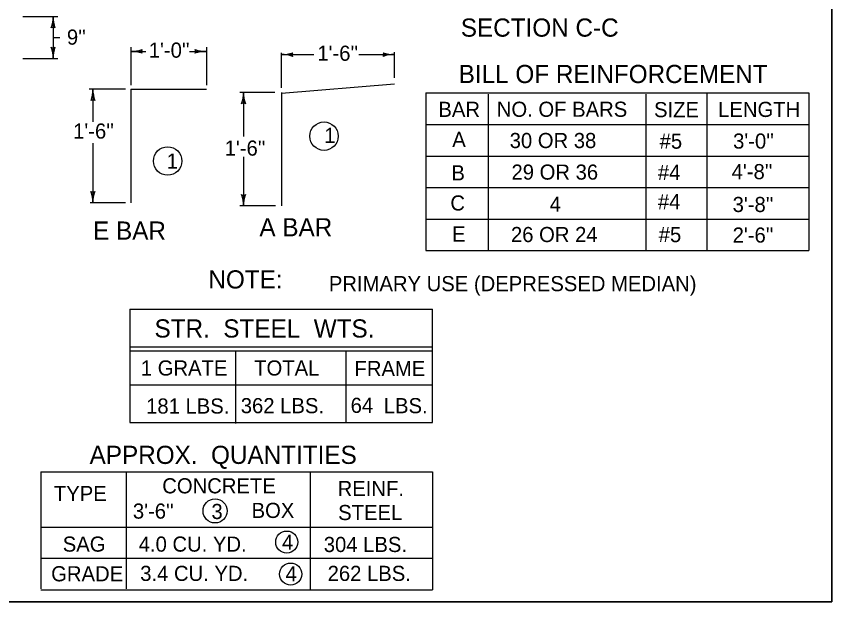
# Model space of a CAD drawing. Extents: x 1007 to 1035.5, y 1000.5 to 1021.5.
# Drawn here: x 1024.72 to 1035.5, y 1000.5 to 1008.23 of the extents above; entities that cross this region are included whole.
import ezdxf

# ---------------------------------------------------------------- set-up
doc = ezdxf.new("R2010")
doc.units = 0
for name, color, linetype in [('Level 1', 7, 'Continuous'), ('Level 10', 7, 'Continuous'), ('Level 11', 7, 'Continuous'), ('Level 5', 7, 'Continuous')]:
    doc.layers.add(name, color=color, linetype=linetype)

msp = doc.modelspace()

# ---------------------------------------------------------------- linework, layer by layer
at = {"layer": 'Level 1'}
for p, q in [((1028.228, 1007.219), (1029.722, 1007.343)), ((1026.235, 1007.27), (1027.235, 1007.27)), ((1026.235, 1007.27), (1026.235, 1005.77)), ((1028.226, 1007.229), (1028.226, 1005.729)), ((1030.135, 1007.221), (1030.135, 1005.138)), ((1030.135, 1007.221), (1035.197, 1007.221)), ((1030.961, 1007.206), (1030.961, 1005.138)), ((1033.043, 1007.206), (1033.043, 1005.138)), ((1033.848, 1007.221), (1033.848, 1005.138)), ((1035.197, 1007.221), (1035.197, 1005.138)), ((1030.135, 1006.805), (1035.197, 1006.805)), ((1030.135, 1006.388), (1035.197, 1006.388)), ((1030.135, 1005.971), (1035.197, 1005.971)), ((1030.135, 1005.555), (1035.197, 1005.555)), ((1030.135, 1005.138), (1035.197, 1005.138)), ((1026.223, 1004.366), (1030.223, 1004.366)), ((1026.223, 1004.366), (1026.223, 1003.367)), ((1030.223, 1002.866), (1030.223, 1004.366)), ((1026.223, 1003.866), (1030.223, 1003.866)), ((1026.223, 1003.816), (1030.223, 1003.816)), ((1027.62, 1003.81), (1027.62, 1002.852)), ((1029.079, 1003.817), (1029.079, 1002.859)), ((1026.223, 1003.367), (1026.223, 1002.866)), ((1026.223, 1003.366), (1030.223, 1003.366)), ((1026.223, 1002.866), (1030.223, 1002.866)), ((1025.047, 1002.214), (1030.223, 1002.214)), ((1025.047, 1002.214), (1025.047, 1000.67)), ((1026.173, 1002.214), (1026.173, 1000.67)), ((1028.608, 1002.214), (1028.608, 1000.656)), ((1030.223, 1002.214), (1030.223, 1000.656)), ((1025.047, 1001.486), (1030.223, 1001.486)), ((1025.047, 1001.073), (1030.223, 1001.073)), ((1025.047, 1000.656), (1030.223, 1000.656))]:
    msp.add_line(p, q, dxfattribs=at)
for centre, radius in [((1028.79, 1006.65), 0.188), ((1026.723, 1006.322), 0.188), ((1027.35, 1001.699), 0.159), ((1028.298, 1001.287), 0.146), ((1028.349, 1000.864), 0.146)]:
    msp.add_circle(centre, radius, dxfattribs=at)
at = {"layer": 'Level 10'}
for p, q in [((1035.5, 1021.5), (1035.5, 1000.5)), ((1035.5, 1000.5), (1007, 1000.5))]:
    msp.add_line(p, q, dxfattribs=at)
at = {"layer": 'Level 11'}
msp.add_lwpolyline([(1007, 1000.5), (1035.5, 1000.5), (1035.5, 1021.5), (1007, 1021.5)], close=True, dxfattribs=at)
at = {"layer": 'Level 5'}
for p, q in [((1024.808, 1008.231), (1025.27, 1008.231)), ((1025.21, 1008.231), (1025.21, 1007.676)), ((1025.21, 1007.953), (1025.297, 1007.953)), ((1026.235, 1007.827), (1026.235, 1007.326)), ((1026.235, 1007.77), (1026.434, 1007.77)), ((1027.014, 1007.77), (1027.235, 1007.77)), ((1027.235, 1007.827), (1027.235, 1007.326)), ((1028.226, 1007.289), (1028.226, 1007.751)), ((1029.722, 1007.419), (1029.722, 1007.762)), ((1024.808, 1007.676), (1025.27, 1007.676)), ((1028.226, 1007.729), (1028.655, 1007.729)), ((1029.25, 1007.729), (1029.722, 1007.729)), ((1026.167, 1007.27), (1025.686, 1007.27)), ((1025.735, 1007.27), (1025.735, 1006.838)), ((1028.14, 1007.229), (1027.678, 1007.229)), ((1027.726, 1007.229), (1027.726, 1006.648)), ((1025.735, 1006.559), (1025.735, 1005.77)), ((1027.726, 1006.377), (1027.726, 1005.729)), ((1026.167, 1005.77), (1025.698, 1005.77)), ((1028.147, 1005.729), (1027.678, 1005.729))]:
    msp.add_line(p, q, dxfattribs=at)
for centre, radius, start, end in [((1024.741, 1008.231), 0.469, 341.3472, 359.9939), ((1025.678, 1008.231), 0.469, 180, 198.6688), ((1025.678, 1008.231), 0.469, 179.9878, 180), ((1025.21, 1008.052), 0.0375, 48.7746, 130.8913), ((1025.21, 1007.854), 0.0375, 228.7746, 310.8913), ((1024.741, 1007.676), 0.469, 0, 18.6688), ((1025.678, 1007.676), 0.469, 161.3472, 179.9939), ((1026.235, 1008.239), 0.469, 270, 288.6688), ((1026.235, 1007.302), 0.469, 71.3472, 89.9939), ((1026.235, 1008.239), 0.469, 269.9878, 270), ((1026.413, 1007.77), 0.0375, 138.7746, 220.8913), ((1027.057, 1007.77), 0.0375, 318.7746, 40.8913), ((1027.235, 1008.239), 0.469, 251.3472, 269.9939), ((1027.235, 1007.302), 0.469, 90, 108.6688), ((1027.235, 1007.302), 0.469, 89.9878, 90), ((1028.226, 1008.197), 0.469, 270, 288.6688), ((1028.404, 1007.728), 0.0375, 138.7746, 220.8913), ((1029.544, 1007.729), 0.0375, 318.7746, 40.8913), ((1029.722, 1008.197), 0.469, 251.3472, 269.9939), ((1024.741, 1007.676), 0.469, 359.9878, 0), ((1028.226, 1008.197), 0.469, 269.9878, 270), ((1028.226, 1007.26), 0.469, 71.3472, 89.9939), ((1029.722, 1007.26), 0.469, 90, 108.6688), ((1029.722, 1007.26), 0.469, 89.9878, 90), ((1025.266, 1007.27), 0.469, 341.3472, 359.9939), ((1026.204, 1007.27), 0.469, 180, 198.6688), ((1026.204, 1007.27), 0.469, 179.9878, 180), ((1027.257, 1007.229), 0.469, 341.3472, 359.9939), ((1028.195, 1007.229), 0.469, 180, 198.6688), ((1028.195, 1007.229), 0.469, 179.9878, 180), ((1025.735, 1007.092), 0.0375, 48.7746, 130.8913), ((1027.726, 1007.05), 0.0375, 48.7746, 130.8913), ((1025.735, 1005.949), 0.0375, 228.7746, 310.8913), ((1025.266, 1005.77), 0.469, 0, 18.6688), ((1026.204, 1005.77), 0.469, 161.3472, 179.9939), ((1027.726, 1005.907), 0.0375, 228.7746, 310.8913), ((1027.257, 1005.729), 0.469, 0, 18.6688), ((1028.195, 1005.729), 0.469, 161.3472, 179.9939), ((1025.266, 1005.77), 0.469, 359.9878, 0), ((1027.257, 1005.729), 0.469, 359.9878, 0)]:
    msp.add_arc(centre, radius, start, end, dxfattribs=at)

# ---------------------------------------------------------------- texts
at = {"layer": 'Level 1'}
for s, height, p in [('SECTION C-C', 0.24, (1030.598, 1007.965)), ("9''", 0.2, (1025.392, 1007.859)), ("1'-0''", 0.2, (1026.474, 1007.687)), ("1'-6''", 0.2, (1028.702, 1007.646)), ('BILL OF REINFORCEMENT', 0.24, (1030.57, 1007.352)), ('BAR', 0.2, (1030.302, 1006.905)), ('NO. OF BARS', 0.2, (1031.074, 1006.906)), ('SIZE', 0.2, (1033.152, 1006.901)), ('LENGTH', 0.2, (1033.999, 1006.904)), ("1'-6''", 0.2, (1025.474, 1006.618)), ('1', 0.2, (1028.793, 1006.561)), ('A', 0.2, (1030.485, 1006.508)), ('30 OR 38', 0.2, (1031.244, 1006.493)), ('#5', 0.2, (1033.226, 1006.485)), ("3'-0''", 0.2, (1034.197, 1006.486)), ("1'-6''", 0.2, (1027.477, 1006.393)), ('1', 0.2, (1026.71, 1006.221)), ('B', 0.2, (1030.474, 1006.066)), ('29 OR 36', 0.2, (1031.268, 1006.076)), ('#4', 0.2, (1033.203, 1006.072)), ("4'-8''", 0.2, (1034.178, 1006.082)), ('C', 0.2, (1030.46, 1005.668)), (' 4 ', 0.2, (1031.699, 1005.653)), ('#4', 0.2, (1033.203, 1005.685)), ("3'-8''", 0.2, (1034.191, 1005.648)), ('E BAR', 0.24, (1025.738, 1005.283)), ('A BAR', 0.24, (1027.936, 1005.327)), ('E', 0.2, (1030.482, 1005.258)), ('26 OR 24', 0.2, (1031.261, 1005.251)), ('#5', 0.2, (1033.214, 1005.25)), ("2'-6''", 0.2, (1034.191, 1005.244)), ('NOTE:', 0.24, (1027.262, 1004.638)), ('PRIMARY USE (DEPRESSED MEDIAN)', 0.2, (1028.854, 1004.602)), ('STR.  STEEL  WTS.', 0.24, (1026.55, 1003.99)), ('1 GRATE', 0.2, (1026.369, 1003.488)), ('TOTAL', 0.2, (1027.867, 1003.488)), ('FRAME', 0.2, (1029.193, 1003.481)), ('181 LBS.', 0.2, (1026.439, 1002.985)), ('362 LBS.', 0.2, (1027.69, 1002.99)), ('64', 0.2, (1029.142, 1002.994)), ('LBS.', 0.2, (1029.58, 1002.99)), ('APPROX.  QUANTITIES', 0.24, (1025.692, 1002.32)), ('CONCRETE', 0.2, (1026.652, 1001.931)), ('REINF.', 0.2, (1028.97, 1001.895)), ('TYPE', 0.2, (1025.22, 1001.829)), ("3'-6''", 0.2, (1026.264, 1001.597)), ('3', 0.2, (1027.302, 1001.592)), ('BOX', 0.2, (1027.833, 1001.606)), ('STEEL', 0.2, (1028.977, 1001.578)), ('4', 0.2, (1028.235, 1001.187)), ('SAG', 0.2, (1025.337, 1001.161)), ('4.0 CU. YD. ', 0.2, (1026.341, 1001.161)), ('304 LBS.', 0.2, (1028.787, 1001.156)), ('GRADE', 0.2, (1025.184, 1000.769)), ('3.4 CU. YD.', 0.2, (1026.361, 1000.774)), ('4', 0.2, (1028.282, 1000.769)), ('262 LBS.', 0.2, (1028.838, 1000.774))]:
    msp.add_text(s, height=height, dxfattribs=at).set_placement(p)

doc.saveas('drawing.dxf')
